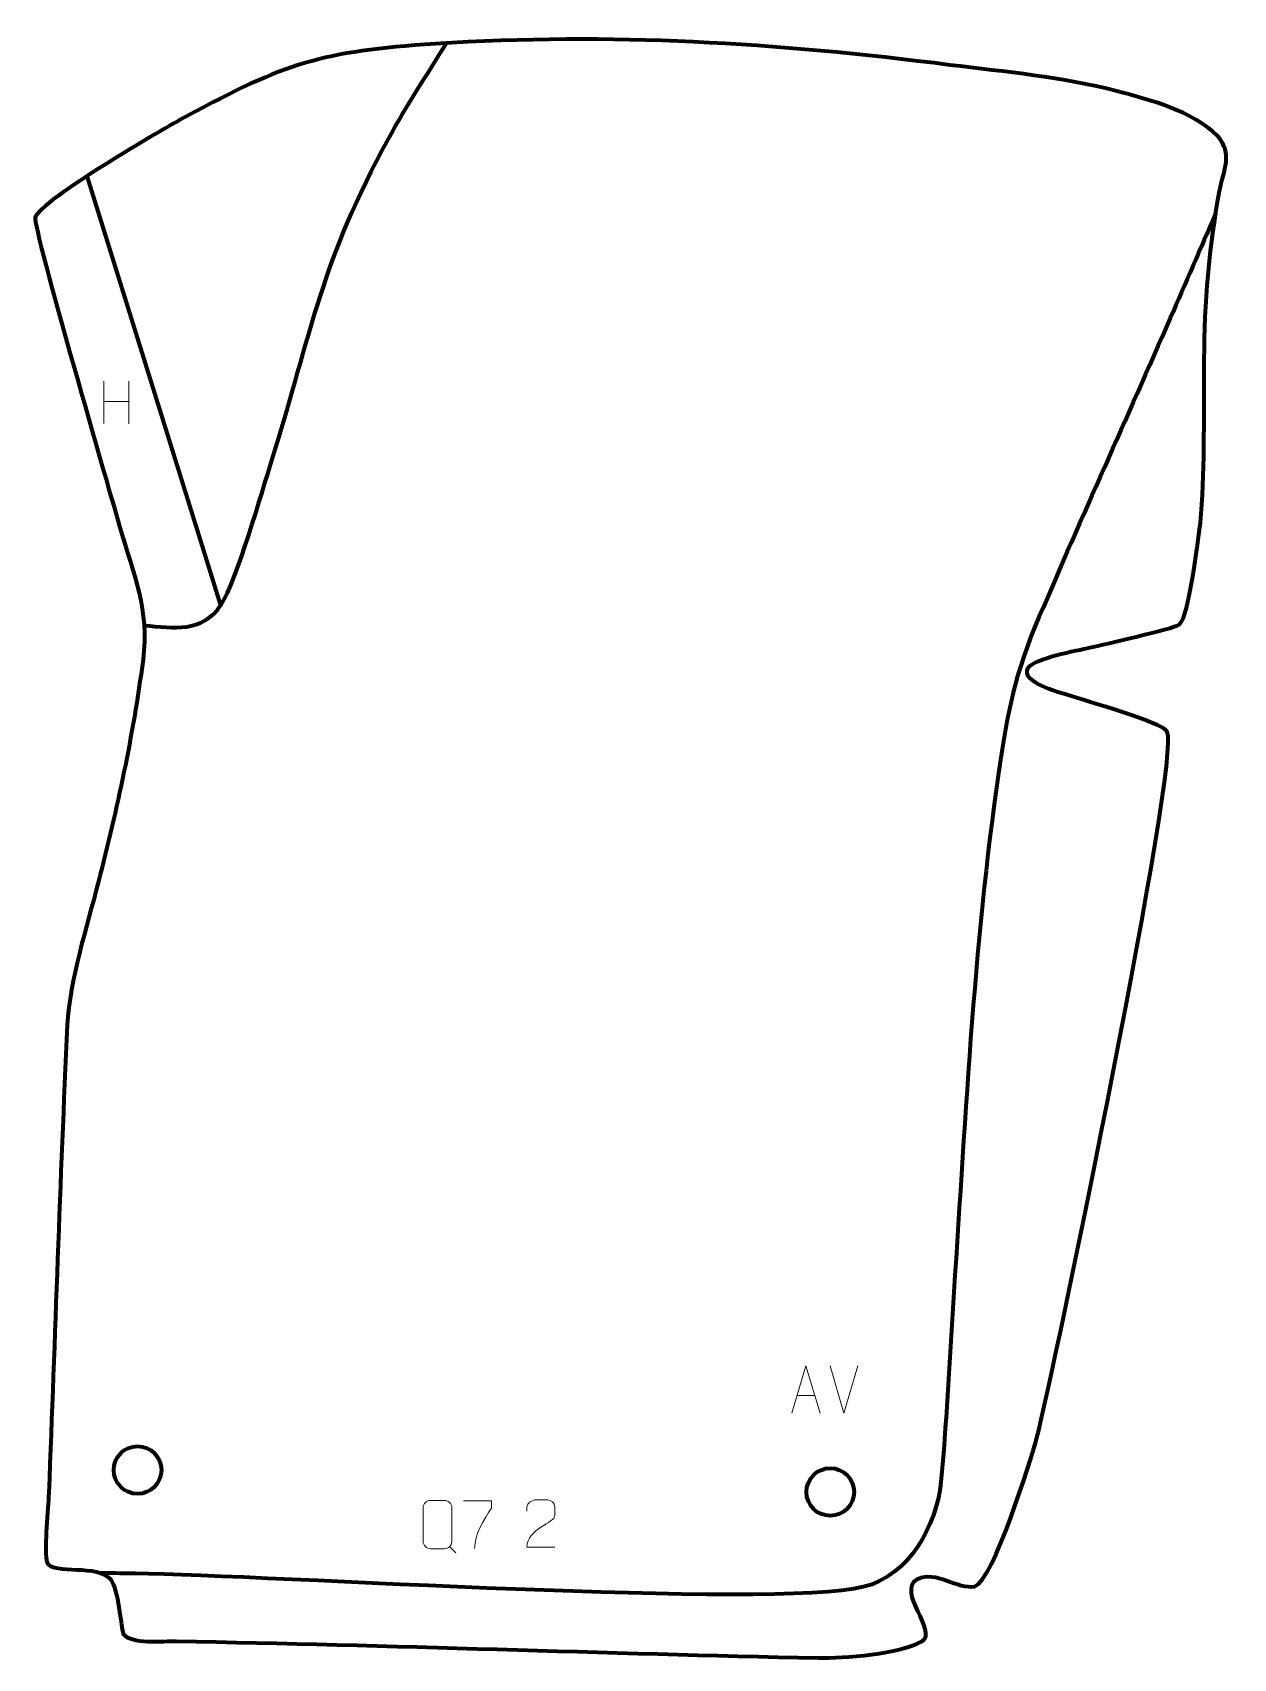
# Model space of a CAD drawing. Header units: millimetres. Extents: x -542 to 89, y 50 to 904.
import ezdxf

# ---------------------------------------------------------------- set-up
doc = ezdxf.new("R2010")
doc.units = ezdxf.units.MM
doc.header["$MEASUREMENT"] = 0
doc.layers.add('layer 2', color=7, linetype='Continuous')
doc.layers.add('layer 3', color=7, linetype='Continuous')

msp = doc.modelspace()

# ---------------------------------------------------------------- linework, layer by layer
at = {"layer": 'layer 2', "color": 142, "lineweight": 200}
for centre in [(-486.471, 148.6668), (-122.5365, 137.1576)]:
    msp.add_ellipse(centre, major_axis=(0, 12.5), ratio=1, dxfattribs=at)
at = {"layer": 'layer 2', "color": 140, "lineweight": 158}
for points, knots in [([(-483.0332, 592.4733), (-467.0952, 591.5686), (-453.0376, 588.0731), (-442.5359, 603.4776), (-442.5359, 603.4776), (-434.2116, 616.3819), (-421.4945, 661.7259), (-415.8579, 679.4649), (-415.8579, 679.4649), (-394.8212, 747.3079), (-389.9384, 784.0443), (-354.7086, 848.2798), (-354.7086, 848.2798), (-345.2819, 865.4678), (-334.3739, 881.8736), (-324.102, 898.567)], [0, 0, 0, 0, 0.2, 0.2, 0.2, 0.2, 0.4, 0.4, 0.4, 0.4, 0.6, 0.6, 0.6, 0.6, 1, 1, 1, 1]), ([(79.9128, 808.8726), (71.9506, 790.5733), (63.9885, 772.2741), (56.0263, 753.9748), (56.0263, 753.9748), (33.2323, 701.607), (9.5463, 649.3872), (-12.9021, 596.9262), (-12.9021, 596.9262), (-25.6835, 567.0567), (-29.2199, 547.9604), (-33.9343, 516.0475), (-33.9343, 516.0475), (-47.6151, 423.436), (-51.8028, 327.2183), (-58.2133, 233.5749), (-58.2133, 233.5749), (-60.2643, 203.3365), (-61.5443, 172.342), (-64.3933, 142.2518), (-64.3933, 142.2518), (-67.172, 118.9253), (-80.9199, 93.3083), (-105.2317, 87.2251), (-105.2317, 87.2251), (-151.8979, 75.5482), (-418.3499, 93.4138), (-487.7142, 94.2606), (-487.7142, 94.2606), (-493.2198, 94.3278), (-498.7255, 94.395), (-504.2312, 94.4622), (-504.2312, 94.4622), (-504.2312, 94.4622), (-505.7327, 94.4805), (-505.7327, 94.4805)], [0, 0, 0, 0, 0.1, 0.1, 0.1, 0.1, 0.2, 0.2, 0.2, 0.2, 0.3, 0.3, 0.3, 0.3, 0.4, 0.4, 0.4, 0.4, 0.5, 0.5, 0.5, 0.5, 0.6, 0.6, 0.6, 0.6, 0.7, 0.7, 0.7, 0.7, 0.8, 0.8, 0.8, 0.8, 1, 1, 1, 1])]:
    msp.add_open_spline(points, degree=3, knots=knots, dxfattribs=at)
msp.add_open_spline([(-442.4914, 602.4941), (-442.4914, 602.4941), (-512.9934, 828.5541), (-512.9934, 828.5541)], degree=3, dxfattribs=at)
at = {"layer": 'layer 3', "color": 242, "lineweight": 158}
msp.add_open_spline([(-461.2426, 859.8472), (-408.3646, 888.3799), (-390.2382, 894.0457), (-329.9466, 898.2061), (-329.9466, 898.2061), (-237.7466, 904.1327), (-151.0953, 898.6639), (-59.6571, 887.0617), (-59.6571, 887.0617), (-30.3542, 883.3436), (-0.6998, 880.8645), (27.9287, 873.3002), (27.9287, 873.3002), (45.9511, 868.6293), (67.0446, 863.1336), (80.8833, 849.8149), (80.8833, 849.8149), (89.2662, 840.0446), (84.1274, 832.2944), (81.9225, 820.6843), (81.9225, 820.6843), (76.582, 791.5986), (74.0685, 761.9162), (73.902, 732.3676), (73.902, 732.3676), (73.7302, 705.9251), (74.2, 677.4094), (72.3612, 651.1721), (72.3612, 651.1721), (71.6743, 642.587), (65.8211, 596.7834), (60.9494, 593.0428), (60.9494, 593.0428), (56.7899, 590.5672), (22.0684, 582.8895), (13.7822, 580.8874), (13.7822, 580.8874), (7.4625, 579.403), (-15.7288, 575.2282), (-18.5694, 570.2249), (-18.5694, 570.2249), (-22.8923, 562.6111), (-3.0521, 557.681), (1.8521, 556.0514), (1.8521, 556.0514), (12.5462, 552.4977), (51.3645, 541.9767), (54.4653, 536.666), (54.4653, 536.666), (61.8494, 524.0192), (-5.3113, 198.5413), (-13.9676, 165.7195), (-13.9676, 165.7195), (-17.4834, 153.3535), (-36.7494, 90.656), (-46.7088, 87.5372), (-46.7088, 87.5372), (-55.382, 85.7842), (-67.569, 96.1236), (-76.6072, 91.5711), (-76.6072, 91.5711), (-88.1781, 84.1979), (-65.5554, 64.2286), (-74.4002, 58.6134), (-74.4002, 58.6134), (-85.5426, 52.2158), (-115.4939, 49.6374), (-128.8894, 49.9148), (-128.8894, 49.9148), (-241.2585, 52.3116), (-353.6936, 56.7343), (-466.0248, 58.7413), (-466.0248, 58.7413), (-472.4004, 58.8553), (-490.7932, 57.0523), (-493.9615, 62.6718), (-493.9615, 62.6718), (-495.9152, 70.1488), (-496.495, 88.0573), (-501.8502, 92.3937), (-501.8502, 92.3937), (-510.5955, 99.4752), (-533.254, 93.1053), (-534.3727, 101.2863), (-534.3727, 101.2863), (-535.3811, 108.6605), (-533.5562, 128.1753), (-533.0901, 136.7104), (-533.0901, 136.7104), (-529.8456, 218.6514), (-527.2437, 300.6664), (-523.4149, 382.5771), (-523.4149, 382.5771), (-522.1124, 406.4902), (-513.1247, 433.7561), (-507.1546, 457.2753), (-507.1546, 457.2753), (-496.9654, 497.1883), (-489.0689, 533.6326), (-483.5972, 574.5638), (-483.5972, 574.5638), (-480.2903, 601.1666), (-488.4559, 618.5103), (-495.5452, 643.3994), (-495.5452, 643.3994), (-500.0934, 659.4385), (-541.637, 802.0741), (-540.272, 806.909), (-540.272, 806.909), (-537.7499, 815.8421), (-471.6965, 854.2064), (-461.2426, 859.8472)], degree=3, knots=[0, 0, 0, 0, 0.03448276, 0.03448276, 0.03448276, 0.03448276, 0.06896552, 0.06896552, 0.06896552, 0.06896552, 0.10344828, 0.10344828, 0.10344828, 0.10344828, 0.13793103, 0.13793103, 0.13793103, 0.13793103, 0.17241379, 0.17241379, 0.17241379, 0.17241379, 0.20689655, 0.20689655, 0.20689655, 0.20689655, 0.24137931, 0.24137931, 0.24137931, 0.24137931, 0.27586207, 0.27586207, 0.27586207, 0.27586207, 0.31034483, 0.31034483, 0.31034483, 0.31034483, 0.34482759, 0.34482759, 0.34482759, 0.34482759, 0.37931034, 0.37931034, 0.37931034, 0.37931034, 0.4137931, 0.4137931, 0.4137931, 0.4137931, 0.44827586, 0.44827586, 0.44827586, 0.44827586, 0.48275862, 0.48275862, 0.48275862, 0.48275862, 0.51724138, 0.51724138, 0.51724138, 0.51724138, 0.55172414, 0.55172414, 0.55172414, 0.55172414, 0.5862069, 0.5862069, 0.5862069, 0.5862069, 0.62068966, 0.62068966, 0.62068966, 0.62068966, 0.65517241, 0.65517241, 0.65517241, 0.65517241, 0.68965517, 0.68965517, 0.68965517, 0.68965517, 0.72413793, 0.72413793, 0.72413793, 0.72413793, 0.75862069, 0.75862069, 0.75862069, 0.75862069, 0.79310345, 0.79310345, 0.79310345, 0.79310345, 0.82758621, 0.82758621, 0.82758621, 0.82758621, 0.86206897, 0.86206897, 0.86206897, 0.86206897, 0.89655172, 0.89655172, 0.89655172, 0.89655172, 0.93103448, 0.93103448, 0.93103448, 0.93103448, 1, 1, 1, 1], dxfattribs=at)
at = {"layer": 'layer 3', "color": 250, "lineweight": 9}
for points in [[(-504.2435, 720.9084), (-504.2435, 720.9084), (-504.2435, 698.7157), (-504.2435, 698.7157)], [(-491.1278, 720.9084), (-491.1278, 720.9084), (-491.1278, 698.5581), (-491.1278, 698.5581)], [(-504.226, 710.266), (-504.226, 710.266), (-491.1278, 710.266), (-491.1278, 710.266)], [(-115.3611, 178.5432), (-115.3611, 178.5432), (-122.6829, 203.4968), (-122.6829, 203.4968)], [(-108.0392, 203.4968), (-108.0392, 203.4968), (-115.361, 178.5432), (-115.361, 178.5432)], [(-139.998, 187.7999), (-139.998, 187.7999), (-130.5023, 187.7999), (-130.5023, 187.7999)], [(-322.544, 108.4299), (-322.544, 108.4299), (-319.3338, 105.223), (-319.3338, 105.223)]]:
    msp.add_open_spline(points, degree=3, dxfattribs=at)
for points, knots in [([(-142.7206, 178.5505), (-142.7206, 178.5505), (-135.3496, 203.504), (-135.3496, 203.504), (-135.3496, 203.504), (-135.3496, 203.504), (-127.7797, 178.5505), (-127.7797, 178.5505)], [0, 0, 0, 0, 0.33333333, 0.33333333, 0.33333333, 0.33333333, 1, 1, 1, 1]), ([(-332.4741, 132.7313), (-330.1063, 132.7313), (-327.7383, 132.7313), (-325.3703, 132.7313), (-325.3703, 132.7313), (-323.3885, 132.7675), (-321.3612, 131.249), (-321.3341, 128.7674), (-321.3341, 128.7674), (-321.3344, 122.9168), (-321.3344, 117.0659), (-321.3341, 111.2145), (-321.3341, 111.2145), (-321.4763, 108.8492), (-323.1838, 107.3429), (-325.3703, 107.3319), (-325.3703, 107.3319), (-327.7443, 107.3324), (-330.1181, 107.3324), (-332.4916, 107.3319), (-332.4916, 107.3319), (-334.4515, 107.2247), (-336.4593, 109.1432), (-336.4478, 111.1969), (-336.4478, 111.1969), (-336.4475, 117.0709), (-336.4475, 122.9447), (-336.4478, 128.8181), (-336.4478, 128.8181), (-336.4435, 130.9947), (-334.6653, 132.745), (-332.4741, 132.7313)], [0, 0, 0, 0, 0.11111111, 0.11111111, 0.11111111, 0.11111111, 0.22222222, 0.22222222, 0.22222222, 0.22222222, 0.33333333, 0.33333333, 0.33333333, 0.33333333, 0.44444444, 0.44444444, 0.44444444, 0.44444444, 0.55555556, 0.55555556, 0.55555556, 0.55555556, 0.66666667, 0.66666667, 0.66666667, 0.66666667, 0.77777778, 0.77777778, 0.77777778, 0.77777778, 1, 1, 1, 1]), ([(-315.2988, 132.4568), (-315.2988, 132.4568), (-300.4827, 132.4568), (-300.4827, 132.4568), (-300.4827, 132.4568), (-300.483, 131.2072), (-300.483, 129.9576), (-300.4827, 128.7078), (-300.4827, 128.7078), (-304.4771, 122.7107), (-309.3923, 114.8771), (-309.3923, 107.4983)], [0, 0, 0, 0, 0.25, 0.25, 0.25, 0.25, 0.5, 0.5, 0.5, 0.5, 1, 1, 1, 1]), ([(-267.1663, 108.071), (-272.0807, 108.0713), (-276.9951, 108.0713), (-281.9092, 108.071), (-281.9092, 108.071), (-281.9092, 118.0033), (-267.2582, 120.6445), (-267.1663, 124.9548), (-267.1663, 124.9548), (-267.1666, 126.3789), (-267.1666, 127.8026), (-267.1663, 129.2259), (-267.1663, 129.2259), (-267.1832, 131.303), (-269.306, 133.0278), (-270.977, 133.0451), (-270.977, 133.0451), (-273.0502, 133.0447), (-275.1231, 133.0447), (-277.1955, 133.0451), (-277.1955, 133.0451), (-279.0176, 133.0616), (-281.8423, 131.2695), (-281.9092, 129.1759), (-281.9092, 129.1759), (-281.9092, 129.1759), (-281.9092, 127.1211), (-281.9092, 127.1211)], [0, 0, 0, 0, 0.125, 0.125, 0.125, 0.125, 0.25, 0.25, 0.25, 0.25, 0.375, 0.375, 0.375, 0.375, 0.5, 0.5, 0.5, 0.5, 0.625, 0.625, 0.625, 0.625, 0.75, 0.75, 0.75, 0.75, 1, 1, 1, 1])]:
    msp.add_open_spline(points, degree=3, knots=knots, dxfattribs=at)

doc.saveas('drawing.dxf')
